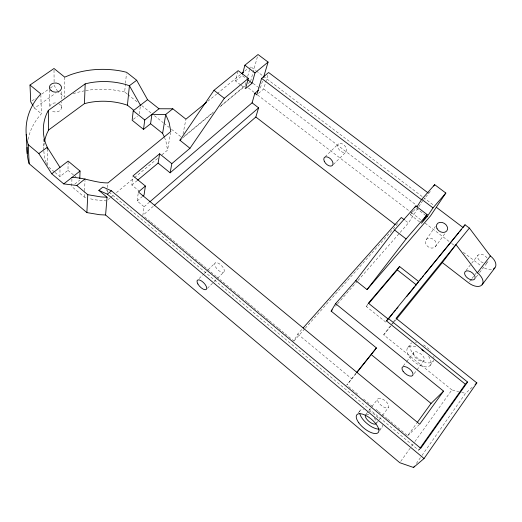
<?xml version="1.0" encoding="UTF-8"?>
<svg xmlns="http://www.w3.org/2000/svg" width="522" height="522" viewBox="0 0 522 522"><rect width="100%" height="100%" fill="white"/><g stroke="black" fill="none" stroke-linecap="round" stroke-linejoin="round"><path stroke-width="0.39" stroke-dasharray="2.61 1.96" d="M68.108 161.866L67.984 170.335L59.965 176.599L59.978 167.386M61.479 107.636L61.498 102.084M61.505 98.906L61.531 90.972M64.702 77.132L64.545 97.105L57.831 91.637M71.919 178.948L71.755 186.524L84.29 197.075L86.508 197.766M84.29 197.075L84.531 191.535M84.564 190.745L85.014 180.449M107.173 192.318L107.304 190.752M107.565 187.613L107.956 182.909M127.198 93.993L124.667 91.976L125.43 84.101M125.502 83.311L126.415 73.856M139.367 113.9L140.235 106.769M139.785 191.561L131.87 185.029L132.914 176.632M153.259 206.314L142.819 215.403L144.124 206.745L137.149 200.97L138.18 193.466M161.944 154.793L167.555 150.127L170.537 133.071M183.039 133.978L185.93 119.16M240.531 84.805L235.526 80.975L237.791 72.147M246.032 82.489L245.203 85.543L219.658 106.788M247.696 76.382L249.359 70.274M249.568 69.511L250.397 66.451L255.584 70.379M250.553 81.458L257.405 56.839M262.449 81.164L260.191 88.805L258.26 87.337M258.507 93.353L263.688 88.949L265.483 82.972M265.705 82.222L267.956 74.75M285.09 333.767L293.86 341.068L297.716 334.047L302.571 328.586M397.594 223.481L396.355 225.478L305.187 328.292M419.564 221.85L410.279 214.744L413.267 210.027M357.988 280.51L408.445 222.966L418.403 207.397M418.833 206.725L422.735 200.631M430.291 191.509L423.773 199.45M385.771 322.12L366.235 306.427L367.958 303.843M426.278 239.578L435.433 226.385M416.347 463.464L421.495 456.124M421.965 455.458L465.533 393.386L473.278 386.228M109.176 192.259L418.618 450.199L419.551 448.881M400.72 461.389L411.14 446.825M411.617 446.166L414.455 442.193M414.931 441.534L451.876 389.901L458.701 391.644M435.472 246.652A5.807 4.581 33.6 0 0 431.1 238.306A5.807 4.581 33.6 0 0 426.024 244.427A5.807 4.581 33.6 0 0 435.472 246.652L445.821 232.29M390.874 421.783L407.643 435.733L416.726 423.205M451.876 389.901L383.709 334.843L390.841 325.31M391.317 324.671L392.74 322.766M393.216 322.126L395.591 318.949M356.141 373.047L346.778 385.099L356.513 373.054M379.611 430.689L381.53 428.131M430.056 365.511L433.045 361.518M376.682 423.016L378.646 420.432M379.135 419.779L382.084 415.897M382.574 415.251L388.466 407.48A6.832 3.021 39.2 0 0 382.358 398.984A6.832 3.021 39.2 0 0 378.822 402.86A6.832 3.021 39.2 0 0 388.466 407.48M414.142 373.608L416.602 370.359M417.098 369.713L423.988 360.624A6.564 3.256 38.1 0 0 418.22 352.324A6.564 3.256 38.1 0 0 414.461 356.533A6.564 3.256 38.1 0 0 423.988 360.624M476.11 277.156L479.085 273.28M479.581 272.634L487.528 262.298M366.066 414.142L371.507 407.095M372.003 406.455L377.941 398.762M403.343 365.883L406.318 362.027M406.821 361.387L413.77 352.389M469.585 281.58L471.562 279.009M472.058 278.37L474.531 275.166M475.027 274.526L476.514 272.601M358.327 412.863L360.278 410.357M466.055 270.448L478.074 255.095M407.76 347.548L410.807 343.646M383.709 334.843L391.865 324.795M392.374 324.162L393.908 322.276M394.417 321.65L395.944 319.764M40.853 94.704L41.375 113.763L37.728 118.135A78.28 62.797 5.5 0 0 28.044 139.563M366.235 306.427L367.814 304.567M335.444 306.218L337.055 304.378M337.59 303.771L357.453 281.117M410.279 214.744L416.119 208.128L425.972 215.645M293.86 341.068L304.652 328.899M207.43 288.32L213.648 282.161M214.216 281.599L217.048 278.8M217.609 278.239L223.834 272.086A6.31 2.812 45.7 0 0 219.207 263.649A6.31 2.812 45.7 0 0 215.449 266.775A6.31 2.812 45.7 0 0 223.834 272.086M333.434 164.437L345.982 152.006A5.572 3.406 45.4 0 0 342.478 143.981A5.572 3.406 45.4 0 0 338.028 147.863A5.572 3.406 45.4 0 0 345.982 152.006M199.163 278.487L203.724 274.043M204.298 273.489L207.717 270.161M208.291 269.606L215.136 262.944M325.089 156.802L338.315 143.922M407.643 435.733L419.12 424.758M418.618 450.199L420.21 448.789M144.124 206.745L149.044 202.49M137.149 200.97L142.323 196.553M131.87 185.029L136.868 180.847M110.201 197.831L106.462 200.944L94.88 199.809L88.727 198.451M110.821 197.316L113.94 194.719M116.432 192.644L133.893 178.126M134.513 177.61L158.205 157.905M184.149 136.327L213.433 111.969M182.406 138.167L212.415 113.196M219.919 106.951L245.549 85.621M248.054 83.54L249.927 81.98M235.526 80.975L242.156 75.54L246.521 78.861M207.834 101.248L216.597 94.084M217.224 93.575L241.007 74.131M244.766 71.057L247.271 69.015M74.822 184.083L79.729 180.175M133.345 119.316L137.488 116.08M33.428 106.253L34.582 108.152L55.169 93.523M32.025 100.909L35.927 98.169M41.78 94.051L49.577 88.564M50.229 88.107L54.131 85.367L57.42 90.939M124.667 91.976L113.13 89.862L105.822 89.288A78.28 62.797 5.5 0 0 84.818 90.75M461.742 392.413L465.533 393.386M256.23 70.875L262.716 75.781M263.362 76.271L422.827 197.048M423.472 197.538L433.847 205.394M263.688 88.949L416.902 205.59M253.124 83.416L257.62 86.848M248.439 88.016L254.266 92.472M257.503 94.945L410.905 212.239M411.551 212.735L420.615 219.664M425.143 223.129L451.034 242.926M451.687 243.422L454.271 245.399M463.334 252.328L480.814 265.691M241.157 85.282L245.542 88.636M405.47 220.682L408.445 222.966M127.831 94.502L137.332 102.064M141.762 105.594L151.256 113.163M154.421 115.682L163.288 122.748M163.921 123.251L168.984 127.29M171.516 129.306L181.017 136.868M34.582 108.152L41.375 113.763M297.716 334.047L351.58 378.691M144.698 216.969L150.336 221.661M150.962 222.183L153.468 224.264M154.094 224.786L156.607 226.874M157.233 227.396L159.739 229.478M160.365 230L166.003 234.698M166.635 235.22L169.141 237.301M169.767 237.823L172.273 239.911M172.899 240.433L175.405 242.515M176.031 243.037L181.676 247.728M182.302 248.25L184.808 250.338M185.434 250.86L187.94 252.948M188.566 253.47L191.078 255.552M191.704 256.074L200.474 263.375M201.1 263.897L203.613 265.979M204.239 266.501L206.745 268.589M207.371 269.111L216.147 276.412M216.774 276.934L219.279 279.016M219.906 279.538L222.411 281.626M223.038 282.148L237.451 294.14M238.084 294.662L246.854 301.964M247.48 302.479L249.992 304.567M250.619 305.089L253.124 307.177M253.751 307.699L262.527 314.994M263.153 315.516L265.659 317.604M266.285 318.126L268.791 320.214M269.417 320.73L278.193 328.031M278.82 328.553L281.325 330.641M281.952 331.163L284.457 333.245M348.644 386.645L359.201 395.428M363.547 399.049L373.484 407.317M375.971 409.385L377.83 410.931M378.457 411.447L387.148 418.683M387.768 419.199L390.254 421.267M106.044 189.649L108.55 191.737M67.984 170.335L76.023 177.069M48.866 167.249L54.419 171.921M55.032 172.443L59.965 176.599M46.445 163.353L47.332 165.494M164.502 137.371L165.944 141.345L167.555 150.127M43.613 138.911L43.828 147.752M47.293 148.835L47.6 164.632M49.433 89.699L49.688 107.219A5.899 4.541 3 0 1 55.697 102.899M54.014 70.098L54.118 83.755M46.151 162.636A62.053 49.76 5.5 0 1 43.841 150.597M43.822 149.879A62.053 49.76 5.5 0 1 44.292 142.826M73.21 93.692A78.28 62.797 5.5 0 1 84.029 90.9M58.621 103.61A5.899 4.541 3 0 1 60.193 110.37A5.899 4.541 3 0 1 51.332 110.501M433.926 359.834A14.27 7.138 38 0 1 417.796 358.288A14.27 7.138 38 0 1 411.767 342.823M415.225 342.08A14.27 7.138 38 0 1 416.595 342.217M423.564 344.944A14.27 7.138 38 0 1 430.82 351.247M433.691 356.402A14.27 7.138 38 0 1 433.978 357.642M428.614 356.35A14.322 7.099 38.1 0 1 424.51 366.783A14.322 7.099 38.1 0 1 407.441 353.074A14.322 7.099 38.1 0 1 417.326 347.287M382.13 424.764A13.853 5.879 39.5 0 1 380.12 428.934M359.665 411.819A13.853 5.879 39.5 0 1 363.599 409.294M368.93 410.899A13.853 5.879 39.5 0 1 378.868 418.814M366.248 414.357A6.923 2.936 39.5 0 1 369.902 415.075M374.157 418.239A6.923 2.936 39.5 0 1 376.525 422.951M491.424 269.561A11.373 6.832 35.8 0 1 482.047 266.618M487.966 261.47A5.944 3.576 36 0 1 485.741 263.186M483.176 262.866A5.944 3.576 36 0 1 478.093 255.075A5.944 3.576 36 0 1 487.163 258.103"/><path stroke-width="0.78" d="M79.781 178.655L80.042 171.046L68.121 161.096L51.724 173.767L38.83 153.572L28.214 144.653L27.157 140.783A80.688 63.801 6 0 1 37.075 98.332L40.827 93.908L30.008 85.04L54.001 68.493L64.702 77.132L70.555 74.757A80.688 63.801 6 0 1 122.141 71.24L126.572 72.277L136.686 80.264L147.55 99.676L158.995 108.759L172.808 108.798L185.93 119.16L206.582 102.273M44.533 141.436A62.053 49.76 5.5 0 1 47 133.319L48.637 129.985L84.44 103.637L85.184 83.872L89.451 82.887A63.958 50.556 6.1 0 1 125.202 84.381L129.423 85.706L140.431 105.183M388.283 318.459L467.595 382.039L465.324 384.185L386.495 320.899L465.03 224.786L469.382 228.075L396.067 318.316L476.854 382.92L424.047 458.531L413.535 467.471L399.774 462.714L105.588 215.005L99.624 214.712L86.887 212.598L87.774 194.699L76.806 185.48L63.743 183.907L51.724 173.767M105.588 215.005L107.069 197.238L98.841 190.36L102.912 187.033L111.401 190.798L420.739 448.32L467.595 382.039M133.658 110.201L127.42 105.209L129.423 85.706L136.686 80.264M147.55 99.676L133.221 110.755L132.157 120.243L143.517 129.378L150.584 123.747L151.922 114.338L165.689 114.481L172.808 108.798M143.517 129.378L144.757 119.988L158.995 108.759M159.621 153.801L158.107 163.086L170.113 172.821L171.823 163.647L159.621 153.801L133.012 175.868L145.384 186.041L144.052 195.078L142.897 196.057M164.26 136.705L162.616 133.378L165.689 114.481L169.128 122.592L170.811 131.524L107.956 182.909C95.63 183.033 84.251 177.513 71.951 177.434M242.547 74.065L244.877 65.224L258.044 54.529L268.086 62.079L263.571 77.347M248.335 78.417L224.316 98.299L189.969 148.281L179.907 140.242L213.987 90.306L238.169 70.672L248.335 78.417L245.542 88.636L252.126 83.135L255.004 72.904L268.086 62.079M170.113 172.821L252.093 102.827L254.84 93.334L258.403 90.313M428.321 193.075L268.628 72.506L261.587 78.404L256.778 94.821L254.84 93.334M154.486 205.244L255.832 117.013L258.599 107.832L252.093 102.827M85.184 83.872L48.311 110.429L46.621 113.809A63.958 50.556 6.1 0 0 45.74 143.609L47.267 147.256L59.978 167.386M357.022 372.421L376.434 347.946L331.15 311.112L335.574 303.66L355.815 280.634L394.573 230.019L415.832 205.988L427.166 214.62L421.424 223.272L427.205 216.584L432.999 207.88L445.84 193.042L434.689 184.664L421.717 199.326L416.98 206.777M414.977 207.332L415.832 205.988M433.808 186.034L434.689 184.664M445.84 193.042L430.48 215.925L367.044 289.599L355.815 280.634M368.865 303.328L397.255 269.874L399.539 266.501L418.735 281.541L415.29 286.076M413.535 467.471L414.475 466.133M420.021 448.215L465.324 384.185M335.574 303.66L443.569 391.135L419.695 424.21L138.389 191.965L145.384 186.041M417.202 422.546L431.061 403.428L443.569 391.135M465.03 224.786L463.014 227.488L436.438 207.358M442.343 262.586L455.967 244.59L477.369 272.804A11.327 6.59 36.3 0 1 482.06 284.823L480.599 285.899A11.549 6.727 36.3 0 1 468.593 282.859L442.343 262.586L396.459 319.138M482.06 284.823L494.876 267.903A11.151 6.701 35.8 0 0 490.354 255.943L469.382 228.075M367.044 289.599L406.109 238.945L427.166 214.62M477.369 272.804L490.354 255.943M356.65 372.421L376.434 347.946M386.495 320.899L388.068 318.981L368.382 303.191L399.539 266.501M419.766 280.288L421.313 278.402M422.337 277.143L423.368 275.884M424.915 273.998L458.897 232.518M459.928 231.259L461.474 229.373M388.316 319.014L392.896 313.422M393.914 312.182L395.441 310.316M396.459 309.07L397.986 307.21M406.638 296.64L414.272 287.322M331.15 311.112L332.22 309.892M303.106 327.979L401.314 217.485L404.282 219.769M475.066 384.57L476.854 382.92M149.664 201.962L258.599 107.832M171.823 163.647L189.969 148.281M137.495 180.325L158.107 163.086M179.907 140.242L181.154 139.204M98.841 190.36L107.33 194.164L111.401 190.798M241.634 73.615L243.513 72.082M76.806 185.48L85.086 178.863M63.743 183.907L80.042 171.046M38.83 153.572L47.267 147.256L47.293 148.835M493.407 269.006L494.876 267.903M84.44 103.637L88.583 102.638A62.053 49.76 5.5 0 1 123.322 103.924L127.42 105.209M107.069 197.238L100.922 196.905L87.774 194.699M244.877 65.224L255.004 72.904M421.717 199.326L432.999 207.88M261.587 78.404L421.43 199.645M247.767 79.814L252.126 83.135M425.972 215.645L427.205 216.584M255.832 117.013L395.063 224.48M213.987 90.306L224.316 98.299M394.573 230.019L406.109 238.945M397.255 269.874L416.308 284.836M150.584 123.747L162.616 133.378M133.221 110.755L144.757 119.988M371.364 354.679L431.061 403.428M107.33 194.164L424.047 458.531M27.105 147.328A78.28 62.797 5.5 0 0 28.136 159.954L29.167 163.745L86.887 212.598M33.043 105.62L30.726 101.823L30.008 85.04M26.224 134.356L27.222 153.638M28.214 144.653L29.167 163.745M48.311 110.429L48.637 129.985M421.769 349.72A14.322 7.099 38.1 0 1 423.603 351.078M379.507 429.051A13.853 5.879 39.5 0 1 367.964 424.321A13.853 5.879 39.5 0 1 359.815 413.763M376.192 423.668A6.923 2.936 39.5 0 1 368.937 421.404A6.923 2.936 39.5 0 1 365.57 414.781M471.614 279.916L470.27 279.577A6.036 3.517 36.5 0 1 465.069 271.708A6.036 3.517 36.5 0 1 474.198 274.898L474.831 276.099A6.036 3.517 36.5 0 1 471.614 279.916M51.117 90.671A6.081 4.607 3.6 0 0 61.315 88.981A6.081 4.607 3.6 0 0 53.981 83.063A6.081 4.607 3.6 0 0 51.117 90.671M437.038 228.675A5.983 4.652 33.1 0 0 446.76 230.978A5.983 4.652 33.1 0 0 442.206 222.47A5.983 4.652 33.1 0 0 437.038 228.675M197.864 283.948A6.414 2.708 45.7 0 0 206.294 289.436A6.414 2.708 45.7 0 0 201.499 280.96A6.414 2.708 45.7 0 0 197.864 283.948M324.286 161.298A5.657 3.347 45.4 0 0 332.292 165.565A5.657 3.347 45.4 0 0 328.671 157.494A5.657 3.347 45.4 0 0 324.286 161.298M358.784 422.794A13.905 5.827 39.6 0 0 378.169 432.601A13.905 5.827 39.6 0 0 365.746 415.453A13.905 5.827 39.6 0 0 358.784 422.794M403.101 371.299A6.649 3.184 38.5 0 0 412.667 375.553A6.649 3.184 38.5 0 0 406.795 367.194A6.649 3.184 38.5 0 0 403.101 371.299"/></g></svg>
